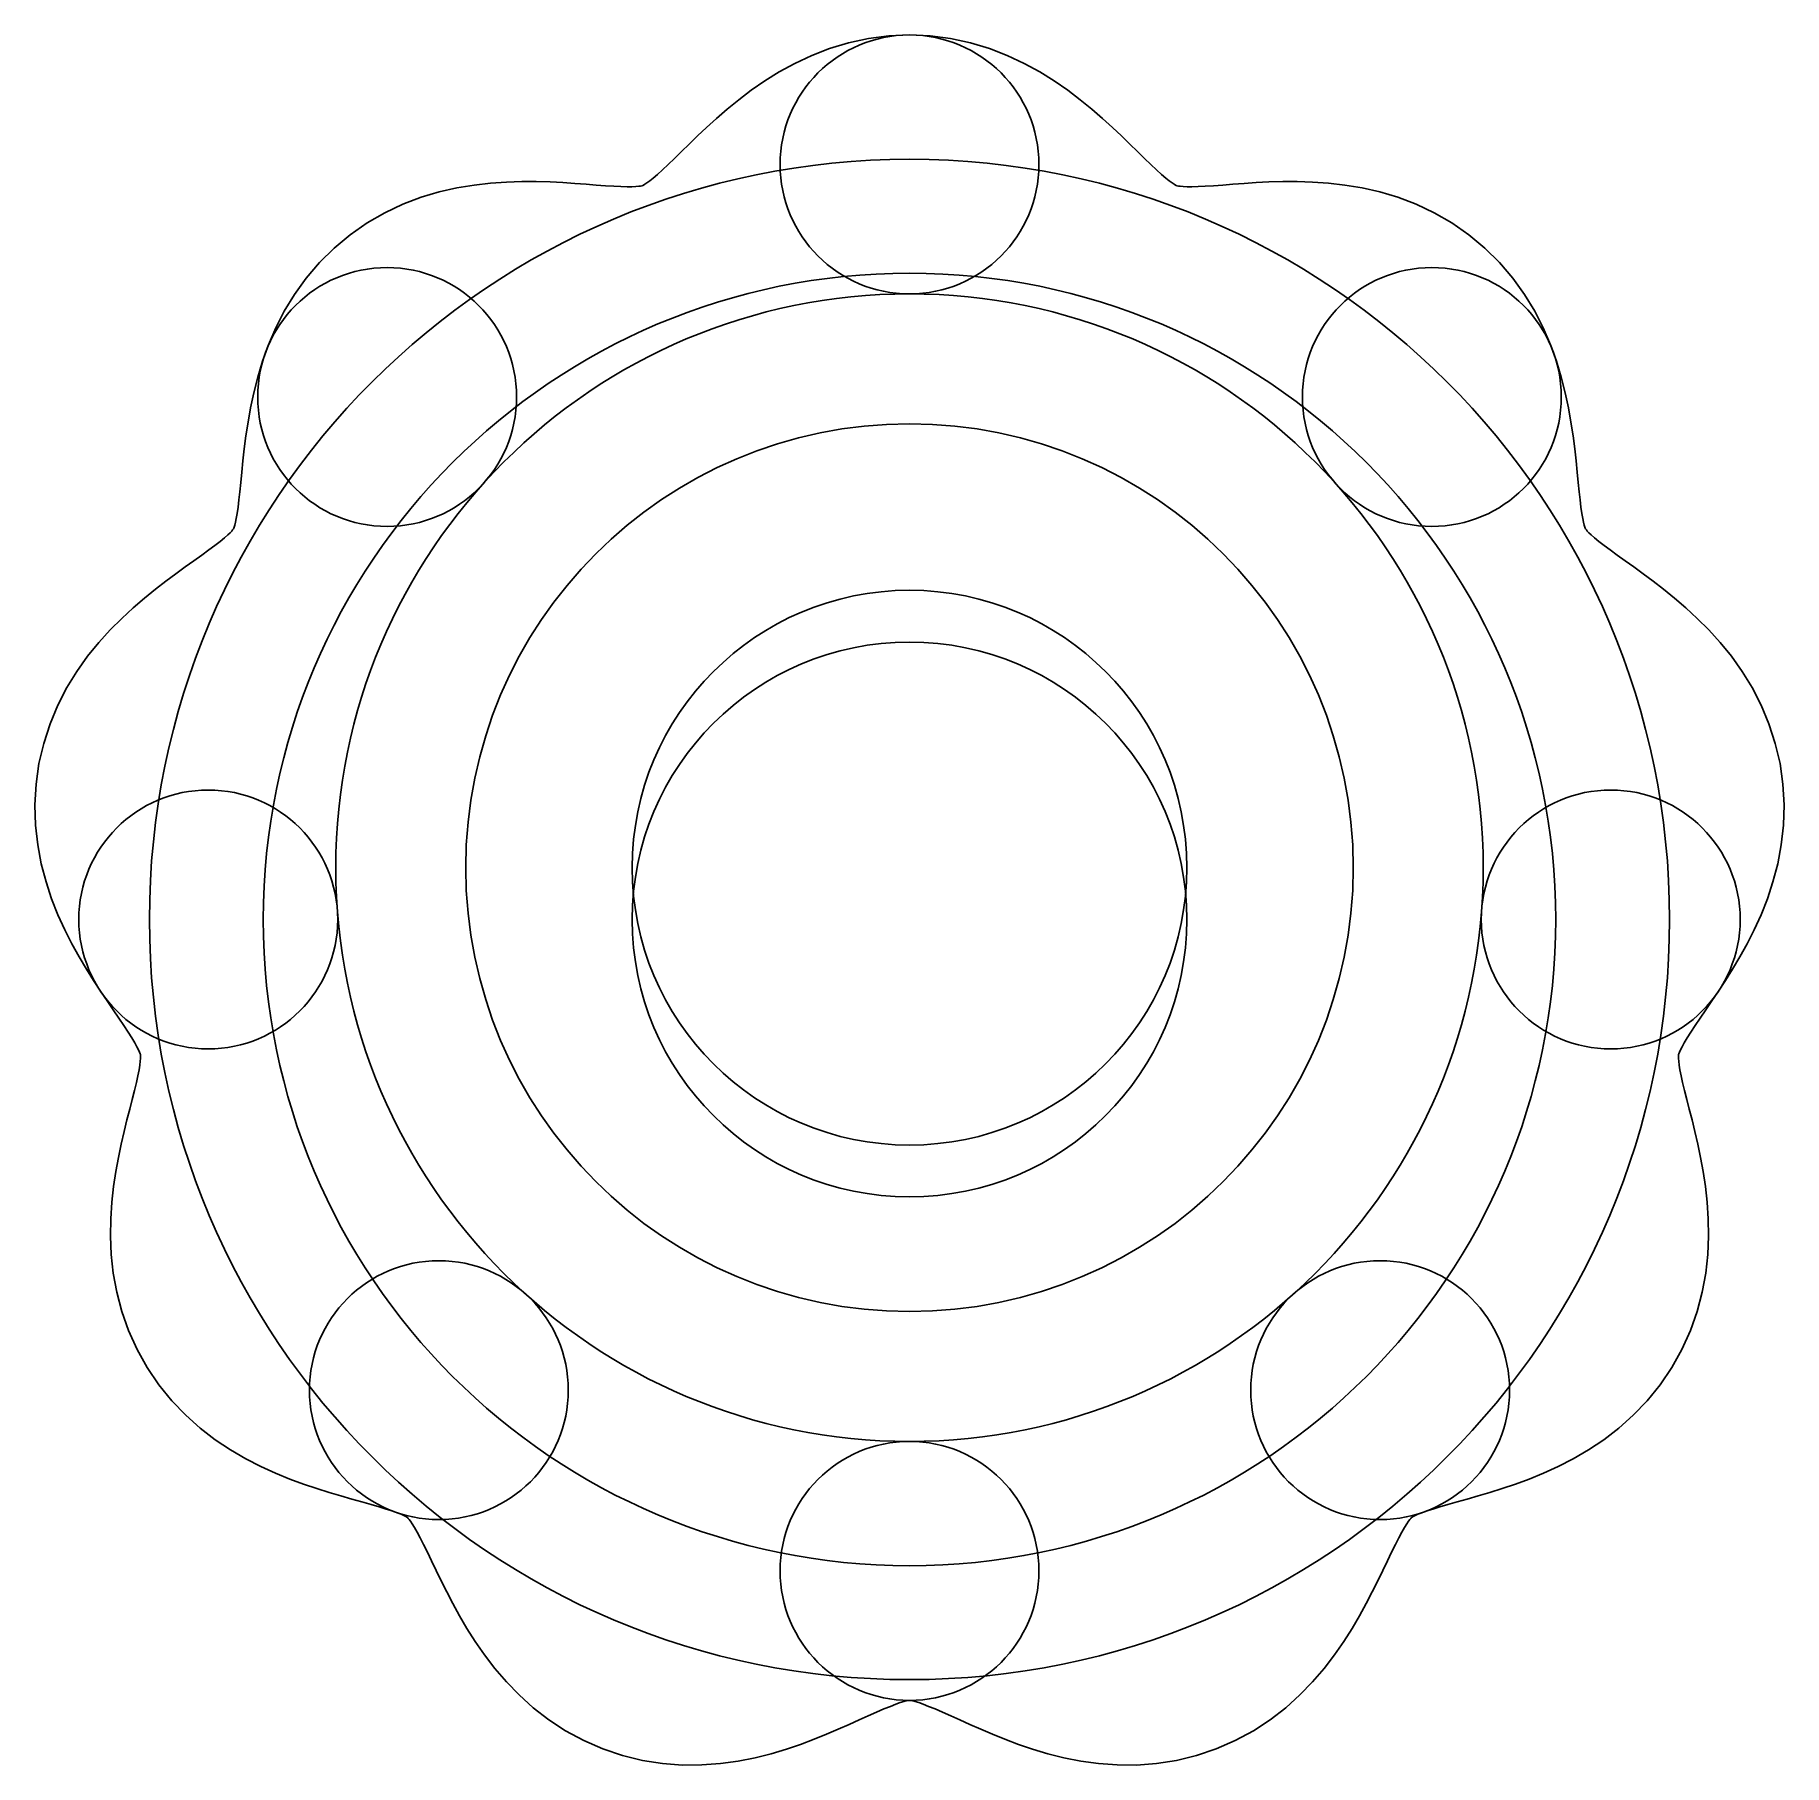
# Model space of a CAD drawing. Header units: metres. Extents: x -23.6 to 23.6, y -22.9 to 23.9.
import ezdxf

# ---------------------------------------------------------------- set-up
doc = ezdxf.new("R2010")
doc.units = ezdxf.units.M
for name, color, linetype in [('Cycloidal_Ring_Gear', 1, 'Continuous'), ('Input_Shaft', 5, 'Continuous'), ('Rollers', 3, 'Continuous'), ('Separator', 2, 'Continuous'), ('Wave_Generator', 4, 'Continuous'), ('Wave_Generator_Bearing', 6, 'Continuous')]:
    doc.layers.add(name, color=color, linetype=linetype)

msp = doc.modelspace()

# ---------------------------------------------------------------- linework, layer by layer
at = {"layer": 'Cycloidal_Ring_Gear'}
for p, q in [((-2.16, 23.545), (-1.648, 23.7)), ((-1.648, 23.7), (-1.113, 23.817)), ((-1.113, 23.817), (-0.561, 23.889)), ((-0.561, 23.889), (0, 23.913)), ((0, 23.913), (0.561, 23.889)), ((0.561, 23.889), (1.113, 23.817)), ((1.113, 23.817), (1.648, 23.7)), ((1.648, 23.7), (2.16, 23.545)), ((-3.098, 23.146), (-2.644, 23.359)), ((-2.644, 23.359), (-2.16, 23.545)), ((2.16, 23.545), (2.644, 23.359)), ((2.644, 23.359), (3.098, 23.146)), ((-3.915, 22.671), (-3.521, 22.915)), ((-3.521, 22.915), (-3.098, 23.146)), ((3.098, 23.146), (3.521, 22.915)), ((3.521, 22.915), (3.915, 22.671)), ((-4.617, 22.163), (-4.279, 22.419)), ((-4.279, 22.419), (-3.915, 22.671)), ((3.915, 22.671), (4.279, 22.419)), ((4.279, 22.419), (4.617, 22.163)), ((-5.219, 21.658), (-4.93, 21.908)), ((-4.93, 21.908), (-4.617, 22.163)), ((4.617, 22.163), (4.93, 21.908)), ((4.93, 21.908), (5.219, 21.658)), ((-5.733, 21.183), (-5.486, 21.415)), ((-5.486, 21.415), (-5.219, 21.658)), ((5.219, 21.658), (5.486, 21.415)), ((5.486, 21.415), (5.733, 21.183)), ((-6.169, 20.76), (-5.96, 20.964)), ((-5.96, 20.964), (-5.733, 21.183)), ((5.733, 21.183), (5.96, 20.964)), ((5.96, 20.964), (6.169, 20.76)), ((-6.683, 20.265), (-6.53, 20.409)), ((-6.53, 20.409), (-6.359, 20.575)), ((-6.359, 20.575), (-6.169, 20.76)), ((6.169, 20.76), (6.359, 20.575)), ((6.359, 20.575), (6.53, 20.409)), ((6.53, 20.409), (6.683, 20.265)), ((-11.776, 19.857), (-11.326, 19.909)), ((-11.326, 19.909), (-10.895, 19.938)), ((-10.895, 19.938), (-10.483, 19.951)), ((-10.483, 19.951), (-10.091, 19.95)), ((-10.091, 19.95), (-9.72, 19.939)), ((-9.72, 19.939), (-9.372, 19.921)), ((-9.372, 19.921), (-9.046, 19.9)), ((-9.046, 19.9), (-8.745, 19.878)), ((-8.745, 19.878), (-8.469, 19.857)), ((-7.19, 19.856), (-7.154, 19.877)), ((-7.154, 19.877), (-7.1, 19.914)), ((-7.1, 19.914), (-7.026, 19.969)), ((-7.026, 19.969), (-6.932, 20.045)), ((-6.932, 20.045), (-6.817, 20.144)), ((-6.817, 20.144), (-6.683, 20.265)), ((6.683, 20.265), (6.817, 20.144)), ((6.817, 20.144), (6.932, 20.045)), ((6.932, 20.045), (7.026, 19.969)), ((7.026, 19.969), (7.1, 19.914)), ((7.1, 19.914), (7.154, 19.877)), ((7.154, 19.877), (7.19, 19.856)), ((8.469, 19.857), (8.745, 19.878)), ((8.745, 19.878), (9.046, 19.9)), ((9.046, 19.9), (9.372, 19.921)), ((9.372, 19.921), (9.72, 19.939)), ((9.72, 19.939), (10.091, 19.95)), ((10.091, 19.95), (10.483, 19.951)), ((10.483, 19.951), (10.895, 19.938)), ((10.895, 19.938), (11.326, 19.909)), ((11.326, 19.909), (11.776, 19.857)), ((-13.699, 19.337), (-13.207, 19.524)), ((-13.207, 19.524), (-12.719, 19.669)), ((-12.719, 19.669), (-12.241, 19.779)), ((-12.241, 19.779), (-11.776, 19.857)), ((-8.469, 19.857), (-8.219, 19.839)), ((-8.219, 19.839), (-7.996, 19.825)), ((-7.996, 19.825), (-7.802, 19.816)), ((-7.802, 19.816), (-7.638, 19.812)), ((-7.638, 19.812), (-7.504, 19.812)), ((-7.504, 19.812), (-7.399, 19.816)), ((-7.399, 19.816), (-7.322, 19.823)), ((-7.322, 19.823), (-7.271, 19.829)), ((-7.271, 19.829), (-7.241, 19.835)), ((-7.241, 19.835), (-7.227, 19.838)), ((-7.227, 19.838), (-7.222, 19.84)), ((-7.222, 19.84), (-7.218, 19.841)), ((-7.218, 19.841), (-7.21, 19.845)), ((-7.21, 19.845), (-7.19, 19.856)), ((7.19, 19.856), (7.21, 19.845)), ((7.21, 19.845), (7.218, 19.841)), ((7.218, 19.841), (7.222, 19.84)), ((7.222, 19.84), (7.227, 19.838)), ((7.227, 19.838), (7.241, 19.835)), ((7.241, 19.835), (7.271, 19.829)), ((7.271, 19.829), (7.322, 19.823)), ((7.322, 19.823), (7.399, 19.816)), ((7.399, 19.816), (7.504, 19.812)), ((7.504, 19.812), (7.638, 19.812)), ((7.638, 19.812), (7.802, 19.816)), ((7.802, 19.816), (7.996, 19.825)), ((7.996, 19.825), (8.219, 19.839)), ((8.219, 19.839), (8.469, 19.857)), ((11.776, 19.857), (12.241, 19.779)), ((12.241, 19.779), (12.719, 19.669)), ((12.719, 19.669), (13.207, 19.524)), ((13.207, 19.524), (13.699, 19.337)), ((-14.667, 18.833), (-14.188, 19.107)), ((-14.188, 19.107), (-13.699, 19.337)), ((13.699, 19.337), (14.188, 19.107)), ((14.188, 19.107), (14.667, 18.833)), ((-15.56, 18.154), (-15.127, 18.514)), ((-15.127, 18.514), (-14.667, 18.833)), ((14.667, 18.833), (15.127, 18.514)), ((15.127, 18.514), (15.56, 18.154)), ((-15.958, 17.76), (-15.56, 18.154)), ((15.56, 18.154), (15.958, 17.76)), ((-16.316, 17.339), (-15.958, 17.76)), ((15.958, 17.76), (16.316, 17.339)), ((-16.632, 16.898), (-16.316, 17.339)), ((16.316, 17.339), (16.632, 16.898)), ((-16.906, 16.447), (-16.632, 16.898)), ((16.632, 16.898), (16.906, 16.447)), ((-17.138, 15.992), (-16.906, 16.447)), ((16.906, 16.447), (17.138, 15.992)), ((-17.333, 15.539), (-17.138, 15.992)), ((17.138, 15.992), (17.333, 15.539)), ((-17.495, 15.094), (-17.333, 15.539)), ((17.333, 15.539), (17.495, 15.094)), ((-17.626, 14.659), (-17.495, 15.094)), ((17.495, 15.094), (17.626, 14.659)), ((-17.819, 13.832), (-17.733, 14.238)), ((-17.733, 14.238), (-17.626, 14.659)), ((17.626, 14.659), (17.733, 14.238)), ((17.733, 14.238), (17.819, 13.832)), ((-17.887, 13.444), (-17.819, 13.832)), ((17.819, 13.832), (17.887, 13.444)), ((-17.942, 13.075), (-17.887, 13.444)), ((17.887, 13.444), (17.942, 13.075)), ((-17.987, 12.726), (-17.942, 13.075)), ((17.942, 13.075), (17.987, 12.726)), ((-18.054, 12.096), (-18.023, 12.4)), ((-18.023, 12.4), (-17.987, 12.726)), ((17.987, 12.726), (18.023, 12.4)), ((18.023, 12.4), (18.054, 12.096)), ((-18.082, 11.818), (-18.054, 12.096)), ((18.054, 12.096), (18.082, 11.818)), ((-18.132, 11.341), (-18.107, 11.565)), ((-18.107, 11.565), (-18.082, 11.818)), ((18.082, 11.818), (18.107, 11.565)), ((18.107, 11.565), (18.132, 11.341)), ((-18.206, 10.843), (-18.182, 10.979)), ((-18.182, 10.979), (-18.157, 11.145)), ((-18.157, 11.145), (-18.132, 11.341)), ((18.132, 11.341), (18.157, 11.145)), ((18.157, 11.145), (18.182, 10.979)), ((18.182, 10.979), (18.206, 10.843)), ((-18.437, 10.395), (-18.372, 10.457)), ((-18.372, 10.457), (-18.329, 10.502)), ((-18.329, 10.502), (-18.303, 10.531)), ((-18.303, 10.531), (-18.291, 10.548)), ((-18.291, 10.548), (-18.286, 10.555)), ((-18.286, 10.555), (-18.284, 10.558)), ((-18.284, 10.558), (-18.281, 10.563)), ((-18.281, 10.563), (-18.275, 10.577)), ((-18.275, 10.577), (-18.264, 10.608)), ((-18.264, 10.608), (-18.248, 10.66)), ((-18.248, 10.66), (-18.228, 10.737)), ((-18.228, 10.737), (-18.206, 10.843)), ((18.206, 10.843), (18.228, 10.737)), ((18.228, 10.737), (18.248, 10.66)), ((18.248, 10.66), (18.264, 10.608)), ((18.264, 10.608), (18.275, 10.577)), ((18.275, 10.577), (18.281, 10.563)), ((18.281, 10.563), (18.284, 10.558)), ((18.284, 10.558), (18.286, 10.555)), ((18.286, 10.555), (18.291, 10.548)), ((18.291, 10.548), (18.303, 10.531)), ((18.303, 10.531), (18.329, 10.502)), ((18.329, 10.502), (18.372, 10.457)), ((18.372, 10.457), (18.437, 10.395)), ((-19.136, 9.851), (-18.945, 9.99)), ((-18.945, 9.99), (-18.78, 10.114)), ((-18.78, 10.114), (-18.64, 10.223)), ((-18.64, 10.223), (-18.526, 10.317)), ((-18.526, 10.317), (-18.437, 10.395)), ((18.437, 10.395), (18.526, 10.317)), ((18.526, 10.317), (18.64, 10.223)), ((18.64, 10.223), (18.78, 10.114)), ((18.78, 10.114), (18.945, 9.99)), ((18.945, 9.99), (19.136, 9.851)), ((-19.836, 9.346), (-19.583, 9.53)), ((-19.583, 9.53), (-19.349, 9.698)), ((-19.349, 9.698), (-19.136, 9.851)), ((19.136, 9.851), (19.349, 9.698)), ((19.349, 9.698), (19.583, 9.53)), ((19.583, 9.53), (19.836, 9.346)), ((-20.39, 8.926), (-20.106, 9.145)), ((-20.106, 9.145), (-19.836, 9.346)), ((19.836, 9.346), (20.106, 9.145)), ((20.106, 9.145), (20.39, 8.926)), ((-20.991, 8.426), (-20.686, 8.687)), ((-20.686, 8.687), (-20.39, 8.926)), ((20.39, 8.926), (20.686, 8.687)), ((20.686, 8.687), (20.991, 8.426)), ((-21.612, 7.828), (-21.3, 8.141)), ((-21.3, 8.141), (-20.991, 8.426)), ((20.991, 8.426), (21.3, 8.141)), ((21.3, 8.141), (21.612, 7.828)), ((-21.921, 7.487), (-21.612, 7.828)), ((21.612, 7.828), (21.921, 7.487)), ((-22.513, 6.707), (-22.224, 7.114)), ((-22.224, 7.114), (-21.921, 7.487)), ((21.921, 7.487), (22.224, 7.114)), ((22.224, 7.114), (22.513, 6.707)), ((-22.784, 6.267), (-22.513, 6.707)), ((22.513, 6.707), (22.784, 6.267)), ((-23.029, 5.793), (-22.784, 6.267)), ((22.784, 6.267), (23.029, 5.793)), ((-23.24, 5.29), (-23.029, 5.793)), ((23.029, 5.793), (23.24, 5.29)), ((-23.412, 4.761), (-23.24, 5.29)), ((23.24, 5.29), (23.412, 4.761)), ((-23.539, 4.214), (-23.412, 4.761)), ((23.412, 4.761), (23.539, 4.214)), ((-23.618, 3.658), (-23.539, 4.214)), ((23.539, 4.214), (23.618, 3.658)), ((-23.648, 3.101), (-23.618, 3.658)), ((23.618, 3.658), (23.648, 3.101)), ((-23.631, 2.552), (-23.648, 3.101)), ((23.648, 3.101), (23.631, 2.552)), ((-23.572, 2.019), (-23.631, 2.552)), ((23.631, 2.552), (23.572, 2.019)), ((-23.476, 1.508), (-23.572, 2.019)), ((23.572, 2.019), (23.476, 1.508)), ((-23.348, 1.021), (-23.476, 1.508)), ((23.476, 1.508), (23.348, 1.021)), ((-23.197, 0.561), (-23.348, 1.021)), ((23.348, 1.021), (23.197, 0.561)), ((-23.026, 0.128), (-23.197, 0.561)), ((23.197, 0.561), (23.026, 0.128)), ((-22.842, -0.278), (-23.026, 0.128)), ((23.026, 0.128), (22.842, -0.278)), ((-22.65, -0.658), (-22.842, -0.278)), ((22.842, -0.278), (22.65, -0.658)), ((-22.454, -1.012), (-22.65, -0.658)), ((22.65, -0.658), (22.454, -1.012)), ((-22.257, -1.343), (-22.454, -1.012)), ((-22.064, -1.651), (-22.257, -1.343)), ((22.257, -1.343), (22.064, -1.651)), ((22.454, -1.012), (22.257, -1.343)), ((-21.877, -1.937), (-22.064, -1.651)), ((22.064, -1.651), (21.877, -1.937)), ((-21.699, -2.201), (-21.877, -1.937)), ((-21.534, -2.444), (-21.699, -2.201)), ((21.699, -2.201), (21.534, -2.444)), ((21.877, -1.937), (21.699, -2.201)), ((-21.382, -2.666), (-21.534, -2.444)), ((-21.247, -2.866), (-21.382, -2.666)), ((21.382, -2.666), (21.247, -2.866)), ((21.534, -2.444), (21.382, -2.666)), ((-21.13, -3.044), (-21.247, -2.866)), ((-21.031, -3.2), (-21.13, -3.044)), ((-20.952, -3.333), (-21.031, -3.2)), ((21.031, -3.2), (20.952, -3.333)), ((21.13, -3.044), (21.031, -3.2)), ((21.247, -2.866), (21.13, -3.044)), ((-20.891, -3.441), (-20.952, -3.333)), ((-20.848, -3.527), (-20.891, -3.441)), ((-20.82, -3.589), (-20.848, -3.527)), ((-20.804, -3.629), (-20.82, -3.589)), ((-20.796, -3.653), (-20.804, -3.629)), ((-20.799, -3.835), (-20.792, -3.762)), ((-20.793, -3.663), (-20.796, -3.653)), ((-20.792, -3.667), (-20.793, -3.663)), ((-20.792, -3.671), (-20.792, -3.667)), ((-20.791, -3.684), (-20.792, -3.671)), ((-20.792, -3.762), (-20.791, -3.713)), ((-20.791, -3.713), (-20.791, -3.684)), ((20.792, -3.671), (20.791, -3.684)), ((20.791, -3.684), (20.791, -3.713)), ((20.791, -3.713), (20.792, -3.762)), ((20.793, -3.663), (20.792, -3.667)), ((20.792, -3.667), (20.792, -3.671)), ((20.792, -3.762), (20.799, -3.835)), ((20.796, -3.653), (20.793, -3.663)), ((20.804, -3.629), (20.796, -3.653)), ((20.82, -3.589), (20.804, -3.629)), ((20.848, -3.527), (20.82, -3.589)), ((20.891, -3.441), (20.848, -3.527)), ((20.952, -3.333), (20.891, -3.441)), ((-20.907, -4.41), (-20.865, -4.224)), ((-20.865, -4.224), (-20.834, -4.066)), ((-20.834, -4.066), (-20.812, -3.936)), ((-20.812, -3.936), (-20.799, -3.835)), ((20.799, -3.835), (20.812, -3.936)), ((20.812, -3.936), (20.834, -4.066)), ((20.834, -4.066), (20.865, -4.224)), ((20.865, -4.224), (20.907, -4.41)), ((-21.019, -4.864), (-20.958, -4.624)), ((-20.958, -4.624), (-20.907, -4.41)), ((20.907, -4.41), (20.958, -4.624)), ((20.958, -4.624), (21.019, -4.864)), ((-21.16, -5.42), (-21.087, -5.129)), ((-21.087, -5.129), (-21.019, -4.864)), ((21.019, -4.864), (21.087, -5.129)), ((21.087, -5.129), (21.16, -5.42)), ((-21.237, -5.734), (-21.16, -5.42)), ((21.16, -5.42), (21.237, -5.734)), ((-21.391, -6.432), (-21.315, -6.072)), ((-21.315, -6.072), (-21.237, -5.734)), ((21.237, -5.734), (21.315, -6.072)), ((21.315, -6.072), (21.391, -6.432)), ((-21.461, -6.815), (-21.391, -6.432)), ((21.391, -6.432), (21.461, -6.815)), ((-21.521, -7.221), (-21.461, -6.815)), ((21.461, -6.815), (21.521, -7.221)), ((-21.569, -7.648), (-21.521, -7.221)), ((21.521, -7.221), (21.569, -7.648)), ((-21.598, -8.097), (-21.569, -7.648)), ((21.569, -7.648), (21.598, -8.097)), ((-21.605, -8.567), (-21.598, -8.097)), ((21.598, -8.097), (21.605, -8.567)), ((-21.584, -9.055), (-21.605, -8.567)), ((21.605, -8.567), (21.584, -9.055)), ((-21.529, -9.559), (-21.584, -9.055)), ((21.584, -9.055), (21.529, -9.559)), ((-21.435, -10.075), (-21.529, -9.559)), ((21.529, -9.559), (21.435, -10.075)), ((-21.299, -10.597), (-21.435, -10.075)), ((21.435, -10.075), (21.299, -10.597)), ((-21.116, -11.117), (-21.299, -10.597)), ((21.299, -10.597), (21.116, -11.117)), ((-20.887, -11.627), (-21.116, -11.117)), ((21.116, -11.117), (20.887, -11.627)), ((-20.613, -12.118), (-20.887, -11.627)), ((20.887, -11.627), (20.613, -12.118)), ((-20.299, -12.582), (-20.613, -12.118)), ((20.613, -12.118), (20.299, -12.582)), ((-19.949, -13.012), (-20.299, -12.582)), ((20.299, -12.582), (19.949, -13.012)), ((-19.573, -13.404), (-19.949, -13.012)), ((19.949, -13.012), (19.573, -13.404)), ((-19.178, -13.756), (-19.573, -13.404)), ((19.573, -13.404), (19.178, -13.756)), ((-18.771, -14.069), (-19.178, -13.756)), ((-18.359, -14.343), (-18.771, -14.069)), ((18.771, -14.069), (18.359, -14.343)), ((19.178, -13.756), (18.771, -14.069)), ((-17.948, -14.583), (-18.359, -14.343)), ((-17.542, -14.792), (-17.948, -14.583)), ((17.948, -14.583), (17.542, -14.792)), ((18.359, -14.343), (17.948, -14.583)), ((-17.144, -14.973), (-17.542, -14.792)), ((-16.758, -15.13), (-17.144, -14.973)), ((-16.386, -15.267), (-16.758, -15.13)), ((16.758, -15.13), (16.386, -15.267)), ((17.144, -14.973), (16.758, -15.13)), ((17.542, -14.792), (17.144, -14.973)), ((-16.03, -15.387), (-16.386, -15.267)), ((-15.693, -15.493), (-16.03, -15.387)), ((-15.375, -15.586), (-15.693, -15.493)), ((-15.079, -15.671), (-15.375, -15.586)), ((15.375, -15.586), (15.079, -15.671)), ((15.693, -15.493), (15.375, -15.586)), ((16.03, -15.387), (15.693, -15.493)), ((16.386, -15.267), (16.03, -15.387)), ((-14.807, -15.747), (-15.079, -15.671)), ((-14.56, -15.817), (-14.807, -15.747)), ((-14.34, -15.881), (-14.56, -15.817)), ((-14.148, -15.94), (-14.34, -15.881)), ((-13.985, -15.993), (-14.148, -15.94)), ((-13.853, -16.041), (-13.985, -15.993)), ((-13.749, -16.083), (-13.853, -16.041)), ((13.853, -16.041), (13.749, -16.083)), ((13.985, -15.993), (13.853, -16.041)), ((14.148, -15.94), (13.985, -15.993)), ((14.34, -15.881), (14.148, -15.94)), ((14.56, -15.817), (14.34, -15.881)), ((14.807, -15.747), (14.56, -15.817)), ((15.079, -15.671), (14.807, -15.747)), ((-13.673, -16.117), (-13.749, -16.083)), ((-13.623, -16.142), (-13.673, -16.117)), ((-13.593, -16.159), (-13.623, -16.142)), ((-13.578, -16.169), (-13.593, -16.159)), ((-13.572, -16.173), (-13.578, -16.169)), ((-13.57, -16.175), (-13.572, -16.173)), ((-13.565, -16.18), (-13.57, -16.175)), ((-13.552, -16.194), (-13.565, -16.18)), ((-13.528, -16.223), (-13.552, -16.194)), ((-13.493, -16.271), (-13.528, -16.223)), ((-13.445, -16.342), (-13.493, -16.271)), ((-13.385, -16.44), (-13.445, -16.342)), ((-13.313, -16.566), (-13.385, -16.44)), ((13.385, -16.44), (13.313, -16.566)), ((13.445, -16.342), (13.385, -16.44)), ((13.493, -16.271), (13.445, -16.342)), ((13.528, -16.223), (13.493, -16.271)), ((13.552, -16.194), (13.528, -16.223)), ((13.565, -16.18), (13.552, -16.194)), ((13.57, -16.175), (13.565, -16.18)), ((13.572, -16.173), (13.57, -16.175)), ((13.578, -16.169), (13.572, -16.173)), ((13.593, -16.159), (13.578, -16.169)), ((13.623, -16.142), (13.593, -16.159)), ((13.673, -16.117), (13.623, -16.142)), ((13.749, -16.083), (13.673, -16.117)), ((-13.231, -16.719), (-13.313, -16.566)), ((-13.139, -16.901), (-13.231, -16.719)), ((-13.036, -17.109), (-13.139, -16.901)), ((13.139, -16.901), (13.036, -17.109)), ((13.231, -16.719), (13.139, -16.901)), ((13.313, -16.566), (13.231, -16.719)), ((-12.923, -17.343), (-13.036, -17.109)), ((-12.8, -17.601), (-12.923, -17.343)), ((12.923, -17.343), (12.8, -17.601)), ((13.036, -17.109), (12.923, -17.343)), ((-12.664, -17.88), (-12.8, -17.601)), ((-12.515, -18.178), (-12.664, -17.88)), ((12.664, -17.88), (12.515, -18.178)), ((12.8, -17.601), (12.664, -17.88)), ((-12.35, -18.495), (-12.515, -18.178)), ((12.515, -18.178), (12.35, -18.495)), ((-12.169, -18.826), (-12.35, -18.495)), ((-11.967, -19.17), (-12.169, -18.826)), ((12.169, -18.826), (11.967, -19.17)), ((12.35, -18.495), (12.169, -18.826)), ((-11.742, -19.523), (-11.967, -19.17)), ((11.967, -19.17), (11.742, -19.523)), ((-11.492, -19.884), (-11.742, -19.523)), ((11.742, -19.523), (11.492, -19.884)), ((-11.213, -20.248), (-11.492, -19.884)), ((-10.901, -20.611), (-11.213, -20.248)), ((11.213, -20.248), (10.901, -20.611)), ((11.492, -19.884), (11.213, -20.248)), ((-10.555, -20.968), (-10.901, -20.611)), ((10.901, -20.611), (10.555, -20.968)), ((-10.173, -21.312), (-10.555, -20.968)), ((-0.518, -21.275), (-0.692, -21.346)), ((-0.371, -21.218), (-0.518, -21.275)), ((-0.25, -21.175), (-0.371, -21.218)), ((-0.156, -21.146), (-0.25, -21.175)), ((-0.087, -21.128), (-0.156, -21.146)), ((-0.042, -21.119), (-0.087, -21.128)), ((-0.016, -21.115), (-0.042, -21.119)), ((-0.004, -21.113), (-0.016, -21.115)), ((0, -21.113), (-0.004, -21.113)), ((0.004, -21.113), (0, -21.113)), ((0.016, -21.115), (0.004, -21.113)), ((0.042, -21.119), (0.016, -21.115)), ((0.087, -21.128), (0.042, -21.119)), ((0.156, -21.146), (0.087, -21.128)), ((0.25, -21.175), (0.156, -21.146)), ((0.371, -21.218), (0.25, -21.175)), ((0.518, -21.275), (0.371, -21.218)), ((0.692, -21.346), (0.518, -21.275)), ((10.555, -20.968), (10.173, -21.312)), ((-9.753, -21.638), (-10.173, -21.312)), ((-9.298, -21.937), (-9.753, -21.638)), ((-1.361, -21.644), (-1.631, -21.766)), ((-1.114, -21.532), (-1.361, -21.644)), ((-0.89, -21.432), (-1.114, -21.532)), ((-0.692, -21.346), (-0.89, -21.432)), ((0.89, -21.432), (0.692, -21.346)), ((1.114, -21.532), (0.89, -21.432)), ((1.361, -21.644), (1.114, -21.532)), ((1.631, -21.766), (1.361, -21.644)), ((9.753, -21.638), (9.298, -21.937)), ((10.173, -21.312), (9.753, -21.638)), ((-8.81, -22.202), (-9.298, -21.937)), ((-8.296, -22.427), (-8.81, -22.202)), ((-2.581, -22.167), (-2.943, -22.303)), ((-2.241, -22.03), (-2.581, -22.167)), ((-1.925, -21.896), (-2.241, -22.03)), ((-1.631, -21.766), (-1.925, -21.896)), ((1.925, -21.896), (1.631, -21.766)), ((2.241, -22.03), (1.925, -21.896)), ((2.581, -22.167), (2.241, -22.03)), ((2.943, -22.303), (2.581, -22.167)), ((8.81, -22.202), (8.296, -22.427)), ((9.298, -21.937), (8.81, -22.202)), ((-7.763, -22.607), (-8.296, -22.427)), ((-7.22, -22.738), (-7.763, -22.607)), ((-4.174, -22.665), (-4.633, -22.756)), ((-3.74, -22.556), (-4.174, -22.665)), ((-3.33, -22.434), (-3.74, -22.556)), ((-2.943, -22.303), (-3.33, -22.434)), ((3.33, -22.434), (2.943, -22.303)), ((3.74, -22.556), (3.33, -22.434)), ((4.174, -22.665), (3.74, -22.556)), ((4.633, -22.756), (4.174, -22.665)), ((7.763, -22.607), (7.22, -22.738)), ((8.296, -22.427), (7.763, -22.607)), ((-6.677, -22.822), (-7.22, -22.738)), ((-6.141, -22.861), (-6.677, -22.822)), ((-5.618, -22.86), (-6.141, -22.861)), ((-5.115, -22.822), (-5.618, -22.86)), ((-4.633, -22.756), (-5.115, -22.822)), ((5.115, -22.822), (4.633, -22.756)), ((5.618, -22.86), (5.115, -22.822)), ((6.141, -22.861), (5.618, -22.86)), ((6.677, -22.822), (6.141, -22.861)), ((7.22, -22.738), (6.677, -22.822))]:
    msp.add_line(p, q, dxfattribs=at)
at = {"layer": 'Input_Shaft'}
msp.add_circle((0, 0), 7.5, dxfattribs=at)
at = {"layer": 'Rollers'}
for centre in [(0, 20.413), (-14.126, 14.126), (14.126, 14.126), (-18.962, 0), (18.962, 0), (-12.726, -12.726), (12.726, -12.726), (0, -17.613)]:
    msp.add_circle(centre, 3.5, dxfattribs=at)
at = {"layer": 'Separator'}
for radius in [20.553, 17.473]:
    msp.add_circle((0, 0), radius, dxfattribs=at)
at = {"layer": 'Wave_Generator'}
msp.add_circle((0, 1.4), 15.513, dxfattribs=at)
at = {"layer": 'Wave_Generator_Bearing'}
for radius in [12, 7.5]:
    msp.add_circle((0, 1.4), radius, dxfattribs=at)

doc.saveas('drawing.dxf')
